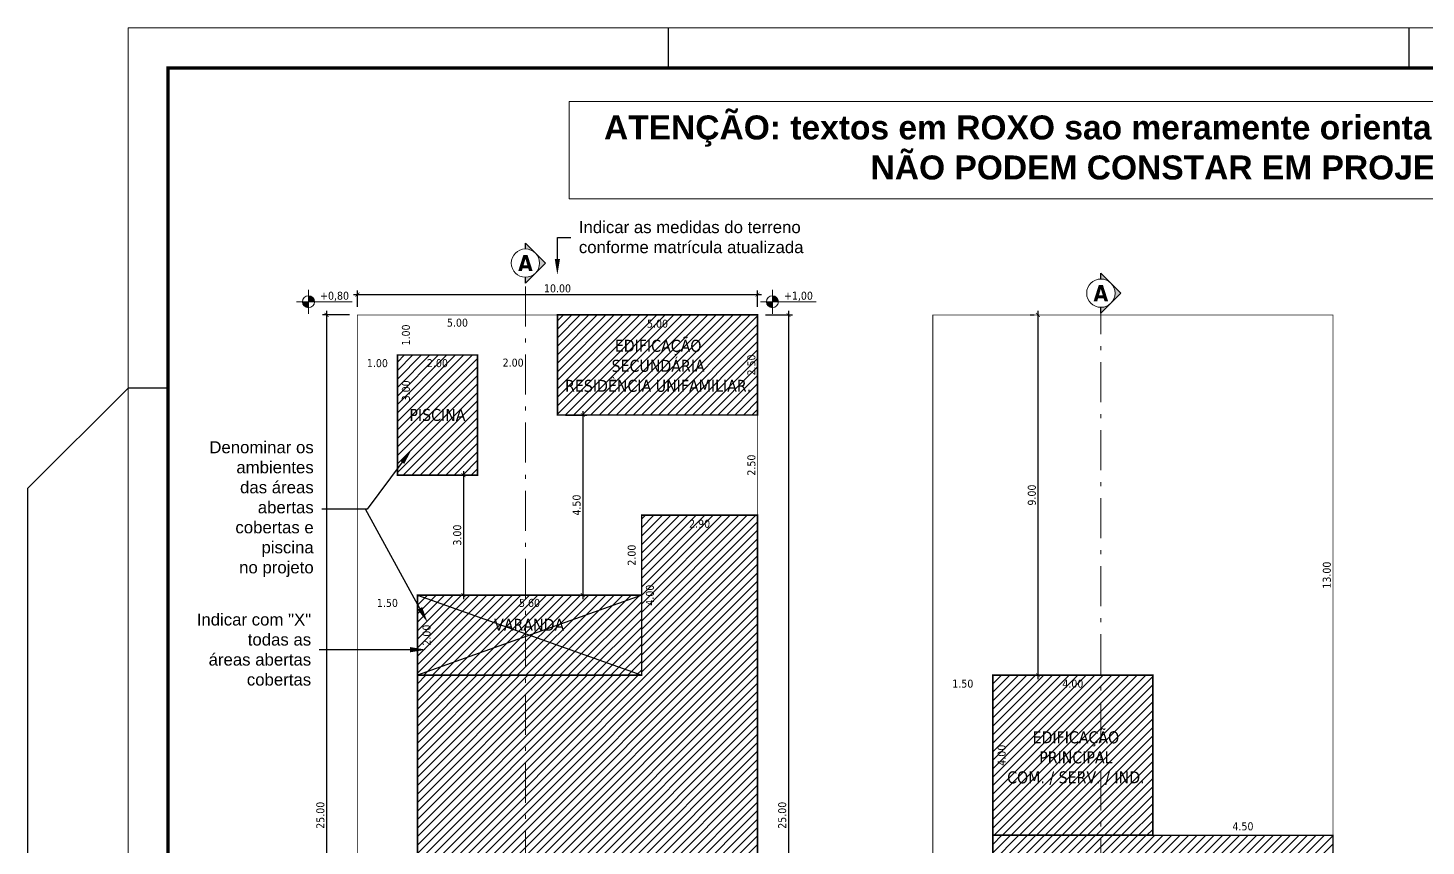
# Model space of a CAD drawing. Extents: x 1213.3 to 1312.5, y 1263.9 to 1309.5.
# Drawn here: x 1213.27 to 1248.2, y 1286.34 to 1306.77 of the extents above; entities that cross this region are included whole.
import ezdxf
from ezdxf import colors
from ezdxf.entities.mleader import LeaderData, LeaderLine
from ezdxf.math import Vec2, Vec3

# ---------------------------------------------------------------- set-up
doc = ezdxf.new("R2010")
doc.units = 0
doc.linetypes.add('Linha Para Cortes', pattern=[1.6, 1, -0.3, 0, -0.3])
doc.layers.add('Observações - NÃO PLOTAR', color=200, linetype='Continuous', plot=False)
doc.styles.add('_arial decreto', font='arial.ttf')
doc.styles.add('_tahoma decreto', font='tahoma.ttf')
doc.dimstyles.new('100 COM LINHAS DECRETO', dxfattribs={"dimtxt": 0.2, "dimasz": 0.1, "dimexe": 0.1, "dimexo": 0.2, "dimgap": 0.05, "dimtad": 1, "dimzin": 4, "dimdsep": 46, "dimtxsty": '_tahoma decreto', "dimblk": 'ARCHTICK', "dimcen": 2, "dimdle": 0.1, "dimazin": 0, "dimtfac": 1, "dimtofl": 0, "dimtmove": 2, "dimatfit": 3, "dimldrblk": 'OPEN30', "dimfxl": 1, "dimtolj": 1, "dimtzin": 0, "dimarcsym": 0})
doc.dimstyles.new('100 SEM LINHAS DECRETO', dxfattribs={"dimtxt": 0.2, "dimasz": 0.1, "dimexe": 0.1, "dimexo": 0.2, "dimgap": 0.05, "dimtad": 1, "dimzin": 4, "dimdsep": 46, "dimtxsty": '_tahoma decreto', "dimblk": 'ARCHTICK', "dimcen": 2, "dimdle": 0.1, "dimse1": 1, "dimse2": 1, "dimsd1": 1, "dimsd2": 1, "dimazin": 0, "dimtfac": 1, "dimtofl": 0, "dimtmove": 2, "dimatfit": 3, "dimldrblk": 'OPEN30', "dimfxl": 1, "dimtolj": 1, "dimtzin": 0, "dimarcsym": 0})
pattern_1 = [(45, (1017.38674, 1314.9911), (-0.10606602, 0.10606602), [])]

# ---------------------------------------------------------------- blocks, each defined once
blk = doc.blocks.new('_ArchTick')
at = {"color": 0, "linetype": 'ByBlock', "const_width": 0.15}
blk.add_lwpolyline([(-0.5, -0.5), (0.5, 0.5)], dxfattribs=at)
blk = doc.blocks.new('*D34')
at = {"color": 0, "lineweight": -2, "transparency": 16777216}
for p, q in [((1221.502, 1299.805), (1221.502, 1300.213)), ((1231.502, 1299.805), (1231.502, 1300.213)), ((1221.402, 1300.113), (1231.602, 1300.113))]:
    blk.add_line(p, q, dxfattribs=at)
at = {"layer": 'Defpoints', "color": 0, "ltscale": 2, "transparency": 16777216}
for p in [(1231.502, 1300.113), (1221.502, 1299.605), (1231.502, 1299.605)]:
    blk.add_point(p, dxfattribs=at)
at = {"color": 0, "lineweight": -2, "ltscale": 2, "transparency": 16777216, "xscale": 0.1, "yscale": 0.1, "zscale": 0.1, "rotation": 180}
blk.add_blockref('_ArchTick', (1221.502, 1300.113), dxfattribs=at)
at = {"color": 0, "lineweight": -2, "ltscale": 2, "transparency": 16777216, "xscale": 0.1, "yscale": 0.1, "zscale": 0.1}
blk.add_blockref('_ArchTick', (1231.502, 1300.113), dxfattribs=at)
at = {"color": 0, "ltscale": 2, "transparency": 16777216, "insert": (1226.502, 1300.267), "char_height": 0.2, "attachment_point": 5, "style": '_tahoma decreto'}
blk.add_mtext('\\A1;10.00', dxfattribs=at)
blk = doc.blocks.new('_Open30')
at = {"color": 0, "linetype": 'ByBlock', "lineweight": -2}
for p, q in [((-1, 0.27), (0, 0)), ((0, 0), (-1, -0.27)), ((0, 0), (-1, 0))]:
    blk.add_line(p, q, dxfattribs=at)
blk = doc.blocks.new('*D35')
at = {"color": 0, "lineweight": -2, "transparency": 16777216}
for p, q in [((1221.302, 1299.605), (1220.632, 1299.605)), ((1220.732, 1299.705), (1220.732, 1274.505)), ((1221.302, 1274.605), (1220.632, 1274.605))]:
    blk.add_line(p, q, dxfattribs=at)
at = {"layer": 'Defpoints', "color": 0, "ltscale": 2, "transparency": 16777216}
for p in [(1221.502, 1299.605), (1220.732, 1274.605), (1221.502, 1274.605)]:
    blk.add_point(p, dxfattribs=at)
at = {"color": 0, "lineweight": -2, "ltscale": 2, "transparency": 16777216, "xscale": 0.1, "yscale": 0.1, "zscale": 0.1}
for p, rotation in [((1220.732, 1299.605), 90), ((1220.732, 1274.605), 270)]:
    blk.add_blockref('_ArchTick', p, dxfattribs=dict(at, rotation=rotation))
at = {"color": 0, "ltscale": 2, "transparency": 16777216, "insert": (1220.578, 1287.105), "char_height": 0.2, "attachment_point": 5, "rotation": 90, "style": '_tahoma decreto'}
blk.add_mtext('\\A1;25.00', dxfattribs=at)
blk = doc.blocks.new('*D36')
at = {"layer": 'Defpoints', "color": 0, "ltscale": 2, "transparency": 16777216}
for p in [(1226.502, 1299.605), (1231.502, 1299.605), (1231.502, 1299.231)]:
    blk.add_point(p, dxfattribs=at)
at = {"color": 0, "ltscale": 2, "transparency": 16777216, "insert": (1229.002, 1299.385), "char_height": 0.2, "attachment_point": 5, "style": '_tahoma decreto'}
blk.add_mtext('\\A1;5.00', dxfattribs=at)
blk = doc.blocks.new('*D37')
at = {"layer": 'Defpoints', "color": 0, "ltscale": 2, "transparency": 16777216}
for p in [(1221.502, 1299.605), (1226.502, 1299.605), (1221.502, 1299.257)]:
    blk.add_point(p, dxfattribs=at)
at = {"color": 0, "ltscale": 2, "transparency": 16777216, "insert": (1224.002, 1299.411), "char_height": 0.2, "attachment_point": 5, "style": '_tahoma decreto'}
blk.add_mtext('\\A1;5.00', dxfattribs=at)
blk = doc.blocks.new('*D38')
at = {"layer": 'Defpoints', "color": 0, "ltscale": 2, "transparency": 16777216}
for p in [(1221.502, 1298.605), (1222.502, 1298.605), (1221.502, 1298.245)]:
    blk.add_point(p, dxfattribs=at)
at = {"color": 0, "ltscale": 2, "transparency": 16777216, "insert": (1222.002, 1298.399), "char_height": 0.2, "attachment_point": 5, "style": '_tahoma decreto'}
blk.add_mtext('\\A1;1.00', dxfattribs=at)
blk = doc.blocks.new('*D39')
at = {"layer": 'Defpoints', "color": 0, "ltscale": 2, "transparency": 16777216}
for p in [(1222.502, 1298.605), (1224.502, 1298.605), (1222.502, 1298.245)]:
    blk.add_point(p, dxfattribs=at)
at = {"color": 0, "ltscale": 2, "transparency": 16777216, "insert": (1223.502, 1298.399), "char_height": 0.2, "attachment_point": 5, "style": '_tahoma decreto'}
blk.add_mtext('\\A1;2.00', dxfattribs=at)
blk = doc.blocks.new('*D40')
at = {"layer": 'Defpoints', "color": 0, "ltscale": 2, "transparency": 16777216}
for p in [(1222.502, 1299.605), (1222.871, 1299.605), (1222.502, 1298.605)]:
    blk.add_point(p, dxfattribs=at)
at = {"color": 0, "ltscale": 2, "transparency": 16777216, "insert": (1222.716, 1299.105), "char_height": 0.2, "attachment_point": 5, "rotation": 90, "style": '_tahoma decreto'}
blk.add_mtext('\\A1;1.00', dxfattribs=at)
blk = doc.blocks.new('*D41')
at = {"layer": 'Defpoints', "color": 0, "ltscale": 2, "transparency": 16777216}
for p in [(1222.502, 1298.605), (1222.502, 1295.605), (1222.871, 1295.605)]:
    blk.add_point(p, dxfattribs=at)
at = {"color": 0, "ltscale": 2, "transparency": 16777216, "insert": (1222.716, 1297.708), "char_height": 0.2, "attachment_point": 5, "rotation": 90, "style": '_tahoma decreto'}
blk.add_mtext('\\A1;3.00', dxfattribs=at)
blk = doc.blocks.new('*D42')
at = {"layer": 'Defpoints', "color": 0, "ltscale": 2, "transparency": 16777216}
for p in [(1224.502, 1298.605), (1226.502, 1298.605), (1224.502, 1298.245)]:
    blk.add_point(p, dxfattribs=at)
at = {"color": 0, "ltscale": 2, "transparency": 16777216, "insert": (1225.394, 1298.412), "char_height": 0.2, "attachment_point": 5, "style": '_tahoma decreto'}
blk.add_mtext('\\A1;2.00', dxfattribs=at)
blk = doc.blocks.new('*D43')
at = {"layer": 'Defpoints', "color": 0, "ltscale": 2, "transparency": 16777216}
for p in [(1231.502, 1299.605), (1231.502, 1297.105), (1231.502, 1297.105)]:
    blk.add_point(p, dxfattribs=at)
at = {"color": 0, "ltscale": 2, "transparency": 16777216, "insert": (1231.348, 1298.355), "char_height": 0.2, "attachment_point": 5, "rotation": 90, "style": '_tahoma decreto'}
blk.add_mtext('\\A1;2.50', dxfattribs=at)
blk = doc.blocks.new('*D44')
at = {"layer": 'Defpoints', "color": 0, "ltscale": 2, "transparency": 16777216}
for p in [(1231.502, 1297.105), (1231.502, 1294.603), (1231.502, 1294.603)]:
    blk.add_point(p, dxfattribs=at)
at = {"color": 0, "ltscale": 2, "transparency": 16777216, "insert": (1231.348, 1295.854), "char_height": 0.2, "attachment_point": 5, "rotation": 90, "style": '_tahoma decreto'}
blk.add_mtext('\\A1;2.50', dxfattribs=at)
blk = doc.blocks.new('*D46')
at = {"layer": 'Defpoints', "color": 0, "ltscale": 2, "transparency": 16777216}
for p in [(1228.606, 1294.603), (1231.502, 1294.603), (1231.502, 1294.232)]:
    blk.add_point(p, dxfattribs=at)
at = {"color": 0, "ltscale": 2, "transparency": 16777216, "insert": (1230.054, 1294.386), "char_height": 0.2, "attachment_point": 5, "style": '_tahoma decreto'}
blk.add_mtext('\\A1;2.90', dxfattribs=at)
blk = doc.blocks.new('*D47')
at = {"color": 0, "lineweight": -2, "transparency": 16777216}
for p, q in [((1226.702, 1297.105), (1227.235, 1297.105)), ((1227.135, 1297.205), (1227.135, 1292.505)), ((1226.702, 1292.605), (1227.235, 1292.605))]:
    blk.add_line(p, q, dxfattribs=at)
at = {"layer": 'Defpoints', "color": 0, "ltscale": 2, "transparency": 16777216}
for p in [(1226.502, 1297.105), (1226.502, 1292.605), (1227.135, 1292.605)]:
    blk.add_point(p, dxfattribs=at)
at = {"color": 0, "lineweight": -2, "ltscale": 2, "transparency": 16777216, "xscale": 0.1, "yscale": 0.1, "zscale": 0.1}
for p, rotation in [((1227.135, 1297.105), 90), ((1227.135, 1292.605), 270)]:
    blk.add_blockref('_ArchTick', p, dxfattribs=dict(at, rotation=rotation))
at = {"color": 0, "ltscale": 2, "transparency": 16777216, "insert": (1226.981, 1294.855), "char_height": 0.2, "attachment_point": 5, "rotation": 90, "style": '_tahoma decreto'}
blk.add_mtext('\\A1;4.50', dxfattribs=at)
blk = doc.blocks.new('*D48')
at = {"layer": 'Defpoints', "color": 0, "ltscale": 2, "transparency": 16777216}
for p in [(1223.002, 1292.605), (1223.002, 1290.605), (1223.386, 1290.605)]:
    blk.add_point(p, dxfattribs=at)
at = {"color": 0, "ltscale": 2, "transparency": 16777216, "insert": (1223.232, 1291.605), "char_height": 0.2, "attachment_point": 5, "rotation": 90, "style": '_tahoma decreto'}
blk.add_mtext('\\A1;2.00', dxfattribs=at)
blk = doc.blocks.new('*D49')
at = {"layer": 'Defpoints', "color": 0, "ltscale": 2, "transparency": 16777216}
for p in [(1223.002, 1292.605), (1228.606, 1292.605), (1228.606, 1292.255)]:
    blk.add_point(p, dxfattribs=at)
at = {"color": 0, "ltscale": 2, "transparency": 16777216, "insert": (1225.804, 1292.409), "char_height": 0.2, "attachment_point": 5, "style": '_tahoma decreto'}
blk.add_mtext('\\A1;5.60', dxfattribs=at)
blk = doc.blocks.new('*D50')
at = {"layer": 'Defpoints', "color": 0, "ltscale": 2, "transparency": 16777216}
for p in [(1228.606, 1294.603), (1228.512, 1292.605), (1228.606, 1292.605)]:
    blk.add_point(p, dxfattribs=at)
at = {"color": 0, "ltscale": 2, "transparency": 16777216, "insert": (1228.358, 1293.604), "char_height": 0.2, "attachment_point": 5, "rotation": 90, "style": '_tahoma decreto'}
blk.add_mtext('\\A1;2.00', dxfattribs=at)
blk = doc.blocks.new('*D51')
at = {"layer": 'Defpoints', "color": 0, "ltscale": 2, "transparency": 16777216}
for p in [(1228.606, 1294.603), (1228.606, 1290.605), (1228.966, 1290.605)]:
    blk.add_point(p, dxfattribs=at)
at = {"color": 0, "ltscale": 2, "transparency": 16777216, "insert": (1228.812, 1292.604), "char_height": 0.2, "attachment_point": 5, "rotation": 90, "style": '_tahoma decreto'}
blk.add_mtext('\\A1;4.00', dxfattribs=at)
blk = doc.blocks.new('*D52')
at = {"layer": 'Defpoints', "color": 0, "ltscale": 2, "transparency": 16777216}
for p in [(1221.502, 1292.605), (1223.002, 1292.605), (1223.002, 1292.255)]:
    blk.add_point(p, dxfattribs=at)
at = {"color": 0, "ltscale": 2, "transparency": 16777216, "insert": (1222.252, 1292.409), "char_height": 0.2, "attachment_point": 5, "style": '_tahoma decreto'}
blk.add_mtext('\\A1;1.50', dxfattribs=at)
blk = doc.blocks.new('*D53')
at = {"color": 0, "lineweight": -2, "transparency": 16777216}
for p, q in [((1224.152, 1295.705), (1224.152, 1292.505)), ((1224.302, 1295.605), (1224.052, 1295.605)), ((1224.302, 1292.605), (1224.052, 1292.605))]:
    blk.add_line(p, q, dxfattribs=at)
at = {"layer": 'Defpoints', "color": 0, "ltscale": 2, "transparency": 16777216}
for p in [(1224.502, 1295.605), (1224.152, 1292.605), (1224.502, 1292.605)]:
    blk.add_point(p, dxfattribs=at)
at = {"color": 0, "lineweight": -2, "ltscale": 2, "transparency": 16777216, "xscale": 0.1, "yscale": 0.1, "zscale": 0.1}
for p, rotation in [((1224.152, 1295.605), 90), ((1224.152, 1292.605), 270)]:
    blk.add_blockref('_ArchTick', p, dxfattribs=dict(at, rotation=rotation))
at = {"color": 0, "ltscale": 2, "transparency": 16777216, "insert": (1223.998, 1294.105), "char_height": 0.2, "attachment_point": 5, "rotation": 90, "style": '_tahoma decreto'}
blk.add_mtext('\\A1;3.00', dxfattribs=at)
blk = doc.blocks.new('*D54')
at = {"layer": 'Defpoints', "color": 0, "ltscale": 2, "transparency": 16777216}
for p in [(1223.037, 1290.605), (1223.374, 1290.605), (1223.037, 1279.605)]:
    blk.add_point(p, dxfattribs=at)
at = {"color": 0, "ltscale": 2, "transparency": 16777216, "insert": (1223.22, 1285.105), "char_height": 0.2, "attachment_point": 5, "rotation": 90, "style": '_tahoma decreto'}
blk.add_mtext('\\A1;11.00', dxfattribs=at)
blk = doc.blocks.new('*D59')
at = {"color": 0, "lineweight": -2, "transparency": 16777216}
for p, q in [((1231.702, 1299.605), (1232.372, 1299.605)), ((1232.272, 1299.705), (1232.272, 1274.505)), ((1231.702, 1274.605), (1232.372, 1274.605))]:
    blk.add_line(p, q, dxfattribs=at)
at = {"layer": 'Defpoints', "color": 0, "ltscale": 2, "transparency": 16777216}
for p in [(1231.502, 1299.605), (1231.502, 1274.605), (1232.272, 1274.605)]:
    blk.add_point(p, dxfattribs=at)
at = {"color": 0, "lineweight": -2, "ltscale": 2, "transparency": 16777216, "xscale": 0.1, "yscale": 0.1, "zscale": 0.1}
for p, rotation in [((1232.272, 1299.605), 90), ((1232.272, 1274.605), 270)]:
    blk.add_blockref('_ArchTick', p, dxfattribs=dict(at, rotation=rotation))
at = {"color": 0, "ltscale": 2, "transparency": 16777216, "insert": (1232.118, 1287.105), "char_height": 0.2, "attachment_point": 5, "rotation": 90, "style": '_tahoma decreto'}
blk.add_mtext('\\A1;25.00', dxfattribs=at)
blk = doc.blocks.new('*D62')
at = {"layer": 'Defpoints', "color": 0, "ltscale": 2, "transparency": 16777216}
for p in [(1237.38, 1290.605), (1241.38, 1290.605), (1241.38, 1290.237)]:
    blk.add_point(p, dxfattribs=at)
at = {"color": 0, "ltscale": 2, "transparency": 16777216, "insert": (1239.38, 1290.391), "char_height": 0.2, "attachment_point": 5, "style": '_tahoma decreto'}
blk.add_mtext('\\A1;4.00', dxfattribs=at)
blk = doc.blocks.new('*D63')
at = {"layer": 'Defpoints', "color": 0, "ltscale": 2, "transparency": 16777216}
for p in [(1237.38, 1290.605), (1237.38, 1286.605), (1237.756, 1286.605)]:
    blk.add_point(p, dxfattribs=at)
at = {"color": 0, "ltscale": 2, "transparency": 16777216, "insert": (1237.601, 1288.605), "char_height": 0.2, "attachment_point": 5, "rotation": 90, "style": '_tahoma decreto'}
blk.add_mtext('\\A1;4.00', dxfattribs=at)
blk = doc.blocks.new('*D64')
at = {"layer": 'Defpoints', "color": 0, "ltscale": 2, "transparency": 16777216}
for p in [(1237.38, 1286.605), (1237.38, 1279.605), (1237.756, 1279.605)]:
    blk.add_point(p, dxfattribs=at)
at = {"color": 0, "ltscale": 2, "transparency": 16777216, "insert": (1237.601, 1283.105), "char_height": 0.2, "attachment_point": 5, "rotation": 90, "style": '_tahoma decreto'}
blk.add_mtext('\\A1;7.00', dxfattribs=at)
blk = doc.blocks.new('*D69')
at = {"color": 0, "lineweight": -2, "transparency": 16777216}
for p, q in [((1238.309, 1299.605), (1238.409, 1299.605)), ((1238.509, 1290.505), (1238.509, 1299.705)), ((1238.61, 1290.605), (1238.409, 1290.605))]:
    blk.add_line(p, q, dxfattribs=at)
at = {"layer": 'Defpoints', "color": 0, "ltscale": 2, "transparency": 16777216}
for p in [(1238.509, 1299.605), (1238.509, 1299.605), (1238.81, 1290.605)]:
    blk.add_point(p, dxfattribs=at)
at = {"color": 0, "lineweight": -2, "ltscale": 2, "transparency": 16777216, "xscale": 0.1, "yscale": 0.1, "zscale": 0.1}
for p, rotation in [((1238.509, 1299.605), 90), ((1238.509, 1290.605), 270)]:
    blk.add_blockref('_ArchTick', p, dxfattribs=dict(at, rotation=rotation))
at = {"color": 0, "ltscale": 2, "transparency": 16777216, "insert": (1238.355, 1295.105), "char_height": 0.2, "attachment_point": 5, "rotation": 90, "style": '_tahoma decreto'}
blk.add_mtext('\\A1;9.00', dxfattribs=at)
blk = doc.blocks.new('*D70')
at = {"layer": 'Defpoints', "color": 0, "ltscale": 2, "transparency": 16777216}
for p in [(1245.88, 1299.605), (1245.88, 1299.605), (1245.88, 1286.605)]:
    blk.add_point(p, dxfattribs=at)
at = {"color": 0, "ltscale": 2, "transparency": 16777216, "insert": (1245.726, 1293.105), "char_height": 0.2, "attachment_point": 5, "rotation": 90, "style": '_tahoma decreto'}
blk.add_mtext('\\A1;13.00', dxfattribs=at)
blk = doc.blocks.new('*D71')
at = {"layer": 'Defpoints', "color": 0, "ltscale": 2, "transparency": 16777216}
for p in [(1235.88, 1290.605), (1237.38, 1290.605), (1235.88, 1290.165)]:
    blk.add_point(p, dxfattribs=at)
at = {"color": 0, "ltscale": 2, "transparency": 16777216, "insert": (1236.63, 1290.392), "char_height": 0.2, "attachment_point": 5, "style": '_tahoma decreto'}
blk.add_mtext('\\A1;1.50', dxfattribs=at)
blk = doc.blocks.new('*D73')
at = {"layer": 'Defpoints', "color": 0, "ltscale": 2, "transparency": 16777216}
for p in [(1241.38, 1286.605), (1245.88, 1286.605), (1245.88, 1286.605)]:
    blk.add_point(p, dxfattribs=at)
at = {"color": 0, "ltscale": 2, "transparency": 16777216, "insert": (1243.63, 1286.828), "char_height": 0.2, "attachment_point": 5, "style": '_tahoma decreto'}
blk.add_mtext('\\A1;4.50', dxfattribs=at)
blk = doc.blocks.new('NÃO PLOTAR')
at = {"layer": 'Observações - NÃO PLOTAR', "color": 200, "linetype": 'Continuous', "lineweight": 0}
blk.add_lwpolyline([(1226.798, 1304.939), (1255.987, 1304.939), (1255.987, 1302.504), (1226.798, 1302.504)], close=True, dxfattribs=at)
at = {"layer": 'Observações - NÃO PLOTAR', "color": 200, "linetype": 'Continuous', "lineweight": 0, "insert": (1227.664, 1303.785), "char_height": 0.6, "width": 28.87396, "attachment_point": 4, "style": '_arial decreto'}
blk.add_mtext('{\\fArial|b1|i0|c0|p34;ATENÇÃO: textos em ROXO sao meramente orientações e lembretes. \\P\\pxqc;NÃO PODEM CONSTAR EM PROJETO!}', dxfattribs=at)
at = {"layer": 'Observações - NÃO PLOTAR', "color": 200}
ml = blk.add_multileader_mtext('Standard', dxfattribs=at)
ml.set_content('Indicar as medidas do terreno conforme matrícula atualizada', color=200, style='_arial decreto')
ml.set_leader_properties(linetype='ByLayer', lineweight=-1)
ml.build(insert=Vec2(0, 0))
ml.multileader.update_dxf_attribs({"text_left_attachment_type": 2, "text_right_attachment_type": 2, "text_top_attachment_type": 0, "text_bottom_attachment_type": 0, "dogleg_length": 0.1, "arrow_head_size": 0.4})
ctx = ml.context
ctx.base_point, ctx.char_height, ctx.arrow_head_size, ctx.landing_gap_size, ctx.plane_origin = Vec3(1226.836, 1301.544), 0.3, 0.4, 0.2, Vec3(1231.906, 1297.429)
ctx.left_attachment, ctx.right_attachment = 2, 2
notes = []
notes.append((ctx, [(0, (1, 1, 0), (1226.5, 1301.544), (1, 0), 0.336, [(0, [(1226.499, 1300.604)], 256, [])])]))
ctx.mtext.insert, ctx.mtext.width, ctx.mtext.defined_height, ctx.mtext.flow_direction = Vec3(1227.036, 1301.949), 5.89605, 0.955, 5
ml = blk.add_multileader_mtext('Standard', dxfattribs=at)
ml.set_content('Denominar os \\Pambientes \\Pdas áreas\\Pabertas \\Pcobertas e \\Ppiscina \\Pno projeto', color=200, style='_arial decreto')
ml.set_leader_properties(linetype='ByLayer', lineweight=-1)
ml.build(insert=Vec2(0, 0))
ml.multileader.update_dxf_attribs({"text_left_attachment_type": 2, "text_right_attachment_type": 2, "text_top_attachment_type": 0, "text_bottom_attachment_type": 0, "dogleg_length": 0.1, "arrow_head_size": 0.4})
ctx = ml.context
ctx.base_point, ctx.char_height, ctx.arrow_head_size, ctx.landing_gap_size, ctx.plane_origin = Vec3(1217.651, 1294.755), 0.3, 0.4, 0.2, Vec3(1219.182, 1291.786)
ctx.left_attachment, ctx.right_attachment, ctx.text_align_type = 2, 2, 2
notes.append((ctx, [(0, (1, 1, 0), (1221.709, 1294.755), (-1, 0), 1.097, [(0, [(1223.255, 1291.924)], 256, [])])]))
ctx.mtext.insert, ctx.mtext.alignment, ctx.mtext.flow_direction = Vec3(1220.411, 1296.45), 3, 5
ml = blk.add_multileader_mtext('Standard', dxfattribs=at)
ml.set_content('.', color=200, style='_arial decreto')
ml.set_leader_properties(linetype='ByLayer', lineweight=-1)
ml.build(insert=Vec2(0, 0))
ml.multileader.update_dxf_attribs({"text_left_attachment_type": 2, "text_right_attachment_type": 2, "text_top_attachment_type": 0, "text_bottom_attachment_type": 0, "dogleg_length": 0.1, "arrow_head_size": 0.4})
ctx = ml.context
ctx.base_point, ctx.char_height, ctx.arrow_head_size, ctx.landing_gap_size, ctx.plane_origin, ctx.plane_x_axis, ctx.plane_y_axis = Vec3(1221.709, 1294.755), 0.005, 0.4, 0.2, Vec3(1227.65, 1296.831), Vec3(-1, 0), Vec3(0, -1)
ctx.left_attachment, ctx.right_attachment, ctx.text_align_type = 2, 2, 2
notes.append((ctx, [(1, (1, 1, 0), (1221.749, 1294.755), (-1, 0), 0.04, [(0, [(1222.858, 1296.244)], 256, [])])]))
ctx.mtext.insert, ctx.mtext.text_direction, ctx.mtext.rotation, ctx.mtext.alignment, ctx.mtext.flow_direction = Vec3(1221.508, 1294.753), Vec3(-1, 0), 3.141593, 3, 5
ml = blk.add_multileader_mtext('Standard', dxfattribs=at)
ml.set_content('Indicar com "X" \\Ptodas as \\Páreas abertas \\Pcobertas', color=200, style='_arial decreto')
ml.set_leader_properties(linetype='ByLayer', lineweight=-1)
ml.build(insert=Vec2(0, 0))
ml.multileader.update_dxf_attribs({"text_left_attachment_type": 2, "text_right_attachment_type": 2, "text_top_attachment_type": 0, "text_bottom_attachment_type": 0, "dogleg_length": 0.1, "arrow_head_size": 0.4})
ctx = ml.context
ctx.base_point, ctx.char_height, ctx.arrow_head_size, ctx.landing_gap_size, ctx.plane_origin = Vec3(1217.346, 1291.242), 0.3, 0.4, 0.2, Vec3(1219.56, 1289.459)
ctx.left_attachment, ctx.right_attachment, ctx.text_align_type = 2, 2, 2
notes.append((ctx, [(0, (1, 1, 0), (1220.547, 1291.242), (-1, 0), 0.000347, [(0, [(1223.219, 1291.242)], 256, [])])]))
ctx.mtext.insert, ctx.mtext.alignment, ctx.mtext.flow_direction = Vec3(1220.347, 1292.146), 3, 5
for ctx, leaders in notes:
    for number, flags, end, landing, length, lines in leaders:
        leader = LeaderData()
        leader.index, (leader.has_last_leader_line, leader.has_dogleg_vector, leader.attachment_direction) = number, flags
        leader.last_leader_point, leader.dogleg_vector, leader.dogleg_length = Vec3(end), Vec3(landing), length
        for number, points, colour, breaks in lines:
            line = LeaderLine()
            line.index, line.vertices, line.color, line.breaks = number, Vec3.list(points), colors.encode_raw_color(colour), breaks
            leader.lines.append(line)
        ctx.leaders.append(leader)

msp = doc.modelspace()

# ---------------------------------------------------------------- hatches: boundary and pattern name
h = msp.add_hatch(color=7)
h.dxf.hatch_style = 1
h.paths.add_polyline_path([(1225.9515, 1301.1497, -0.1989124), (1226.055, 1300.8997, -0.1989124), (1225.9515, 1300.6497), (1226.2015, 1300.8997)])
h.paths.add_polyline_path([(1225.7015, 1301.3997), (1225.7015, 1301.2532, -0.1989124), (1225.9515, 1301.1497)])
h.paths.add_polyline_path([(1225.9515, 1300.6497, -0.1989124), (1225.7015, 1300.5461), (1225.7015, 1300.3997)])
h = msp.add_hatch(color=7)
h.dxf.hatch_style = 1
h.paths.add_polyline_path([(1240.329, 1300.3993, -0.1989124), (1240.4326, 1300.1493, -0.1989124), (1240.329, 1299.8993), (1240.579, 1300.1493)])
h.paths.add_polyline_path([(1240.079, 1300.6493), (1240.079, 1300.5029, -0.1989124), (1240.329, 1300.3993)])
h.paths.add_polyline_path([(1240.329, 1299.8993, -0.1989124), (1240.079, 1299.7958), (1240.079, 1299.6493)])
h = msp.add_hatch(color=7)
h.dxf.hatch_style = 1
h.paths.add_polyline_path([(1220.28, 1300.0864), (1220.28, 1299.9364), (1220.43, 1299.9364, 0.4142136)])
h.paths.add_polyline_path([(1220.28, 1299.9364), (1220.13, 1299.9364, 0.4142136), (1220.28, 1299.7864)])
h = msp.add_hatch(color=7)
h.dxf.hatch_style = 1
h.paths.add_polyline_path([(1231.8713, 1300.0864), (1231.8713, 1299.9364), (1232.0213, 1299.9364, 0.4142136)])
h.paths.add_polyline_path([(1231.8713, 1299.9364), (1231.7213, 1299.9364, 0.4142136), (1231.8713, 1299.7864)])
at = {"true_color": 0x38e000}
h = msp.add_hatch(dxfattribs=at)
h.set_pattern_fill('_USER,_O', color=82, scale=0.15, angle=45, pattern_type=0)
h.set_pattern_definition(pattern_1)
h.paths.add_polyline_path([(1226.5021, 1297.1048), (1231.5021, 1297.1048), (1231.5021, 1299.6048), (1226.5021, 1299.6048)])
h = msp.add_hatch(dxfattribs=at)
h.set_pattern_fill('_USER,_O', color=82, scale=0.15, angle=45, pattern_type=0)
h.set_pattern_definition(pattern_1)
h.paths.add_polyline_path([(1222.5021, 1295.6048), (1224.5021, 1295.6048), (1224.5021, 1298.6048), (1222.5021, 1298.6048)])
h = msp.add_hatch()
h.set_pattern_fill('_USER,_I', color=160, scale=0.15, angle=45, style=2, pattern_type=0)
h.set_pattern_definition([(45, (1014.29006, 1356.17823), (-0.10606602, 0.10606602), [])])
h.paths.add_polyline_path([(1231.5021, 1294.6027), (1228.6059, 1294.6027), (1228.6059, 1292.6048), (1228.6059, 1290.6048), (1223.0021, 1290.6048), (1223.0021, 1279.6048), (1229.1021, 1279.6048), (1229.1021, 1283.1048), (1231.5021, 1283.1048)])
h = msp.add_hatch(dxfattribs=at)
h.set_pattern_fill('_USER,_O', color=82, scale=0.15, angle=45, pattern_type=0)
h.set_pattern_definition([(45, (1020.88674, 1332.4911), (-0.10606602, 0.10606602), [])])
h.paths.add_polyline_path([(1223.0021, 1290.6048), (1228.6059, 1290.6048), (1228.6059, 1292.6048), (1223.0021, 1292.6048)])
h = msp.add_hatch()
h.set_pattern_fill('_USER,_I', color=160, scale=0.15, angle=45, style=2, pattern_type=0)
h.set_pattern_definition([(45, (1014.66764, 1356.17823), (-0.10606602, 0.10606602), [])])
h.paths.add_polyline_path([(1237.3797, 1286.6051), (1241.3797, 1286.6051), (1241.3797, 1290.6051), (1237.3797, 1290.6051)])
h = msp.add_hatch(dxfattribs=at)
h.set_pattern_fill('_USER,_O', color=82, scale=0.15, angle=45, pattern_type=0)
h.set_pattern_definition([(45, (1046.54355, 1317.8544), (-0.10606602, 0.10606602), [])])
h.paths.add_polyline_path([(1237.3797, 1286.6048), (1245.8797, 1286.6048), (1245.8797, 1279.6048), (1237.3797, 1279.6048)])

# ---------------------------------------------------------------- linework, layer by layer
at = {"color": 7}
for p, q in [((1229.271, 1306.7748), (1229.271, 1305.7748)), ((1247.771, 1306.7748), (1247.771, 1305.7748)), ((1216.771, 1297.7748), (1215.771, 1297.7748)), ((1223.0021, 1292.6048), (1228.6059, 1290.6048)), ((1228.6059, 1292.6048), (1223.0021, 1290.6048))]:
    msp.add_line(p, q, dxfattribs=at)
at = {"color": 7, "linetype": 'Continuous', "lineweight": 0}
for p, q in [((1220.28, 1299.6364), (1220.28, 1300.2364)), ((1231.8713, 1299.6364), (1231.8713, 1300.2364)), ((1219.98, 1299.9364), (1221.373, 1299.9364)), ((1231.5713, 1299.9364), (1232.9644, 1299.9364))]:
    msp.add_line(p, q, dxfattribs=at)
at = {"color": 7, "linetype": 'Linha Para Cortes', "lineweight": 0}
for p, q in [((1225.7015, 1273.8147), (1225.7015, 1300.5461)), ((1240.079, 1273.6259), (1240.079, 1299.7958))]:
    msp.add_line(p, q, dxfattribs=at)
at = {"color": 7, "lineweight": 9}
msp.add_lwpolyline([(1215.771, 1267.7748), (1215.771, 1306.7748), (1305.771, 1306.7748), (1305.771, 1267.7748), (1215.771, 1267.7748)], close=True, dxfattribs=at)
at = {"color": 7, "lineweight": 9, "const_width": 0.08}
msp.add_lwpolyline([(1216.771, 1268.7748), (1302.271, 1268.7748), (1302.271, 1305.7748), (1216.771, 1305.7748), (1216.771, 1268.7748)], close=True, dxfattribs=at)
at = {"color": 7}
for points in [[(1225.7015, 1301.2532), (1225.7015, 1301.3997), (1226.2015, 1300.8997), (1225.7015, 1300.3997), (1225.7015, 1300.5461)], [(1240.079, 1300.5029), (1240.079, 1300.6493), (1240.579, 1300.1493), (1240.079, 1299.6493), (1240.079, 1299.7958)], [(1215.771, 1267.7748), (1213.271, 1270.2748), (1213.271, 1295.2748), (1215.771, 1297.7748)]]:
    msp.add_lwpolyline(points, dxfattribs=at)
for points, const_width in [([(1221.5021, 1299.6048), (1231.5021, 1299.6048), (1231.5021, 1274.6048), (1221.5021, 1274.6048)], 0.02), ([(1226.5021, 1297.1048), (1231.5021, 1297.1048), (1231.5021, 1299.6048), (1226.5021, 1299.6048)], 0.04), ([(1235.8797, 1299.6048), (1245.8797, 1299.6048), (1245.8797, 1274.6048), (1235.8797, 1274.6048)], 0.02), ([(1222.5021, 1295.6048), (1224.5021, 1295.6048), (1224.5021, 1298.6048), (1222.5021, 1298.6048)], 0.04), ([(1223.0021, 1292.6048), (1228.6059, 1292.6048), (1228.6059, 1294.6027), (1231.5021, 1294.6027), (1231.5021, 1279.6048), (1223.0021, 1279.6048)], 0.04), ([(1223.0021, 1292.6048), (1228.6059, 1292.6048), (1228.6059, 1290.6048), (1223.0021, 1290.6048)], 0.04), ([(1237.3797, 1286.6051), (1241.3797, 1286.6051), (1241.3797, 1290.6051), (1237.3797, 1290.6051)], 0.04), ([(1237.3797, 1286.6048), (1245.8797, 1286.6048), (1245.8797, 1279.6048), (1237.3797, 1279.6048)], 0.04)]:
    msp.add_lwpolyline(points, close=True, dxfattribs=dict(at, const_width=const_width))
at = {"color": 7, "linetype": 'Continuous', "lineweight": 0}
for centre, radius in [((1225.7015, 1300.8997), 0.3536), ((1240.079, 1300.1493), 0.3536), ((1220.28, 1299.9364), 0.15), ((1231.8713, 1299.9364), 0.15)]:
    msp.add_circle(centre, radius, dxfattribs=at)

# ---------------------------------------------------------------- block references
at = {"ltscale": 2}
msp.add_blockref('NÃO PLOTAR', (0, 0), dxfattribs=at)

# ---------------------------------------------------------------- texts
at = {"color": 7, "linetype": 'Continuous', "lineweight": 0, "style": '_tahoma decreto'}
for s, insert, char_height, attachment_point in [('{\\fTahoma|b1|i0|c0|p34;A}', (1225.7015, 1300.8997), 0.4, 5), ('{\\fTahoma|b1|i0|c0|p34;A}', (1240.079, 1300.1493), 0.4, 5), ('\\pxql;+0,80', (1220.5699, 1299.9538), 0.2, 7), ('\\pxql;+1,00', (1232.1612, 1299.9538), 0.2, 7), ('EDIFICAÇÃO\\PSECUNDÁRIA\\PRESIDÊNCIA UNIFAMILIAR.', (1229.0168, 1298.3314), 0.3, 5), ('\\pxqc;PISCINA', (1223.5021, 1297.1048), 0.3, 5), ('\\pxqc;VARANDA', (1225.7934, 1291.8645), 0.3, 5)]:
    msp.add_mtext(s, dxfattribs=dict(at, insert=insert, char_height=char_height, attachment_point=attachment_point))
at = {"color": 7, "linetype": 'Continuous', "lineweight": 0, "insert": (1239.4546, 1288.5337), "char_height": 0.3, "width": 3.872028, "attachment_point": 5, "style": '_tahoma decreto'}
msp.add_mtext('EDIFICAÇÃO PRINCIPAL\\PCOM. / SERV. / IND.', dxfattribs=at)

# ---------------------------------------------------------------- dimensions: what is measured, and where the dimension line sits
at = {"color": 7}
for base, p1, p2, dimstyle, picture, middle in [((1231.5021, 1300.1127), (1221.5021, 1299.6048), (1231.5021, 1299.6048), '100 COM LINHAS DECRETO', '*D34', (1226.5021, 1300.2668)), ((1221.5021, 1299.2572), (1226.5021, 1299.6048), (1221.5021, 1299.6048), '100 SEM LINHAS DECRETO', '*D37', (1224.0021, 1299.4113)), ((1231.5021, 1299.2313), (1226.5021, 1299.6048), (1231.5021, 1299.6048), '100 SEM LINHAS DECRETO', '*D36', (1229.0021, 1299.3854)), ((1221.5021, 1298.2452), (1222.5021, 1298.6048), (1221.5021, 1298.6048), '100 SEM LINHAS DECRETO', '*D38', (1222.0021, 1298.3993)), ((1222.5021, 1298.2452), (1224.5021, 1298.6048), (1222.5021, 1298.6048), '100 SEM LINHAS DECRETO', '*D39', (1223.5021, 1298.3994)), ((1231.5021, 1294.2321), (1228.6059, 1294.6027), (1231.5021, 1294.6027), '100 SEM LINHAS DECRETO', '*D46', (1230.054, 1294.3863)), ((1223.0021, 1292.2549), (1221.5021, 1292.6048), (1223.0021, 1292.6048), '100 SEM LINHAS DECRETO', '*D52', (1222.2521, 1292.409)), ((1228.6059, 1292.2549), (1223.0021, 1292.6048), (1228.6059, 1292.6048), '100 SEM LINHAS DECRETO', '*D49', (1225.804, 1292.409)), ((1241.3797, 1290.2371), (1237.3797, 1290.6051), (1241.3797, 1290.6051), '100 SEM LINHAS DECRETO', '*D62', (1239.3797, 1290.3912))]:
    dim = msp.add_linear_dim(base=base, p1=p1, p2=p2, dimstyle=dimstyle, dxfattribs=at)
    dim.commit()
    dim.dimension.update_dxf_attribs({"geometry": picture, "text_midpoint": middle})
for base, p1, p2, dimstyle, picture, middle in [((1220.732, 1274.6048), (1221.5021, 1299.6048), (1221.5021, 1274.6048), '100 COM LINHAS DECRETO', '*D35', (1220.5778, 1287.1048)), ((1222.8705, 1299.6048), (1222.5021, 1298.6048), (1222.5021, 1299.6048), '100 SEM LINHAS DECRETO', '*D40', (1222.7164, 1299.1048)), ((1231.5021, 1297.1048), (1231.5021, 1299.6048), (1231.5021, 1297.1048), '100 SEM LINHAS DECRETO', '*D43', (1231.3479, 1298.3548)), ((1232.2722, 1274.6048), (1231.5021, 1299.6048), (1231.5021, 1274.6048), '100 COM LINHAS DECRETO', '*D59', (1232.1181, 1287.1048)), ((1238.5089, 1299.6048), (1238.8101, 1290.6051), (1238.5089, 1299.6048), '100 COM LINHAS DECRETO', '*D69', (1238.3548, 1295.105)), ((1245.8797, 1299.6048), (1245.8797, 1286.6048), (1245.8797, 1299.6048), '100 SEM LINHAS DECRETO', '*D70', (1245.7255, 1293.1048)), ((1227.1348, 1292.6048), (1226.5021, 1297.1048), (1226.5021, 1292.6048), '100 COM LINHAS DECRETO', '*D47', (1226.9807, 1294.8548)), ((1231.5021, 1294.6027), (1231.5021, 1297.1048), (1231.5021, 1294.6027), '100 SEM LINHAS DECRETO', '*D44', (1231.3479, 1295.8538)), ((1224.1522, 1292.6048), (1224.5021, 1295.6048), (1224.5021, 1292.6048), '100 COM LINHAS DECRETO', '*D53', (1223.998, 1294.1048)), ((1228.5117, 1292.6048), (1228.6059, 1294.6027), (1228.6059, 1292.6048), '100 SEM LINHAS DECRETO', '*D50', (1228.3575, 1293.6038)), ((1228.9658, 1290.6048), (1228.6059, 1294.6027), (1228.6059, 1290.6048), '100 SEM LINHAS DECRETO', '*D51', (1228.8117, 1292.6038)), ((1223.3862, 1290.6048), (1223.0021, 1292.6048), (1223.0021, 1290.6048), '100 SEM LINHAS DECRETO', '*D48', (1223.2321, 1291.6048)), ((1223.3745, 1290.6048), (1223.0373, 1279.6048), (1223.0373, 1290.6048), '100 SEM LINHAS DECRETO', '*D54', (1223.2204, 1285.1048)), ((1237.7555, 1286.6051), (1237.3797, 1290.6051), (1237.3797, 1286.6051), '100 SEM LINHAS DECRETO', '*D63', (1237.6015, 1288.6051)), ((1237.7555, 1279.6048), (1237.3797, 1286.6051), (1237.3797, 1279.6048), '100 SEM LINHAS DECRETO', '*D64', (1237.6015, 1283.105))]:
    dim = msp.add_linear_dim(base=base, p1=p1, p2=p2, angle=90, dimstyle=dimstyle, dxfattribs=at)
    dim.commit()
    dim.dimension.update_dxf_attribs({"geometry": picture, "text_midpoint": middle})
dim = msp.add_linear_dim(base=(1222.8705, 1295.6048), p1=(1222.5021, 1298.6048), p2=(1222.5021, 1295.6048), angle=90, dimstyle='100 SEM LINHAS DECRETO', dxfattribs=at)
dim.commit()
dim.dimension.update_dxf_attribs({"geometry": '*D41', "text_midpoint": (1222.7163, 1297.7076), "dimtype": 160})
for base, p1, p2, picture, middle in [((1224.5021, 1298.2452), (1226.5021, 1298.6048), (1224.5021, 1298.6048), '*D42', (1225.3941, 1298.4122)), ((1235.8797, 1290.1648), (1237.3797, 1290.6051), (1235.8797, 1290.6051), '*D71', (1236.6297, 1290.3919)), ((1245.8797, 1286.6048), (1241.3797, 1286.6051), (1245.8797, 1286.6048), '*D73', (1243.6297, 1286.828))]:
    dim = msp.add_linear_dim(base=base, p1=p1, p2=p2, dimstyle='100 SEM LINHAS DECRETO', dxfattribs=at)
    dim.commit()
    dim.dimension.update_dxf_attribs({"geometry": picture, "text_midpoint": middle, "dimtype": 160})

doc.saveas('drawing.dxf')
